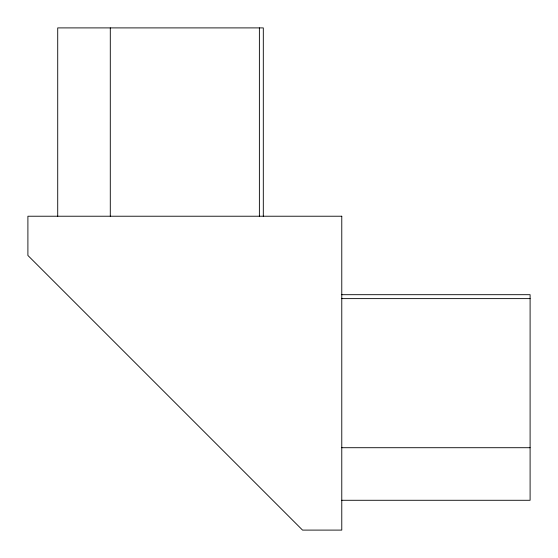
<?xml version="1.0" encoding="UTF-8"?>
<svg xmlns="http://www.w3.org/2000/svg" width="558" height="558" viewBox="0 0 558 558"><rect width="100%" height="100%" fill="white"/><g stroke="black" fill="none" stroke-linecap="round" stroke-linejoin="round"><path stroke-width="0.84" d="M341.775 294.694L530.1 294.694L530.1 500.282L341.775 500.282M341.775 298.621L530.1 298.621M341.775 447.711L530.1 447.711M263.306 216.225L263.306 27.9L57.718 27.9L57.718 216.225M259.379 27.9L259.379 216.225M110.296 27.9L110.289 216.225M341.775 216.225L27.9 216.225L27.9 255.459L302.541 530.1L341.775 530.1L341.775 216.225"/></g></svg>
